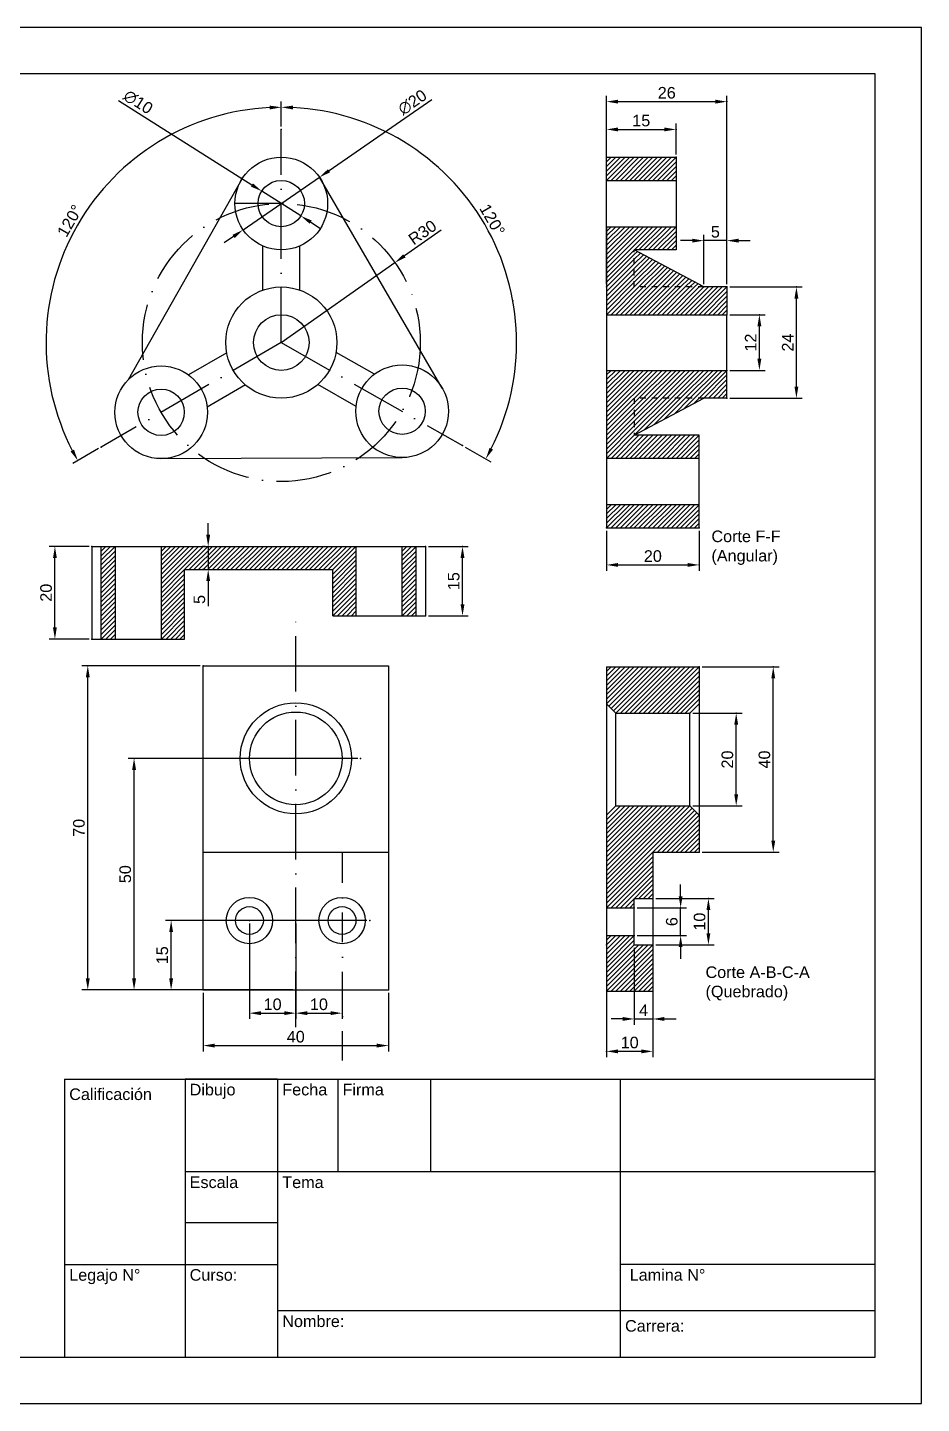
# Model space of a CAD drawing. Header units: millimetres. Extents: x -2 to 479, y -2 to 322.
# Drawn here: x 286 to 479, y 25 to 322 of the extents above; entities that cross this region are included whole.
import ezdxf

# ---------------------------------------------------------------- set-up
doc = ezdxf.new("R2010")
doc.units = ezdxf.units.MM
for name, pattern in [('ACAD_ISO10W100', [18, 12, -3, 0, -3]), ('JIS_02_1.2', [2.5, 1.25, -1.25]), ('TRAZO_Y_PUNTO2', [12.7, 6.35, -3.175, 0, -3.175])]:
    doc.linetypes.add(name, pattern=pattern)
doc.layers.add('EJE', color=7, linetype='ACAD_ISO10W100')
doc.layers.add('Linea punteada', color=7, linetype='JIS_02_1.2')
doc.layers.add('EJE SEGUIDO', color=7, linetype='TRAZO_Y_PUNTO2', plot=False)
doc.layers.add('Linea gruesa', color=7, linetype='Continuous', lineweight=30)
doc.styles.get("Standard").update_dxf_attribs({"font": 'ARIAL.TTF'})
doc.dimstyles.new('ISO-25', dxfattribs={"dimtxt": 2.5, "dimasz": 2.5, "dimexe": 1.25, "dimexo": 0.625, "dimtad": 1, "dimtxsty": 'Standard', "dimcen": 2.5, "dimadec": 0, "dimazin": 0, "dimtfac": 1, "dimtmove": 0, "dimatfit": 3, "dimfxl": 1, "dimarcsym": 0})
pattern_1 = [(45, (-26.0927, -9), (-0.5, 0.5), [])]

# ---------------------------------------------------------------- blocks, each defined once
blk = doc.blocks.new('*D17')
at = {"color": 0, "lineweight": -2, "transparency": 16777216}
for p, q in [((372.53, 210), (381.16, 210)), ((379.91, 197.5), (379.91, 207.5)), ((372.53, 195), (381.16, 195))]:
    blk.add_line(p, q, dxfattribs=at)
at = {"color": 0, "transparency": 16777216}
for points in [[(379.49, 207.5), (380.32, 207.5), (379.91, 210)], [(379.49, 197.5), (380.32, 197.5), (379.91, 195)]]:
    blk.add_solid(points, dxfattribs=at)
at = {"layer": 'EJE SEGUIDO', "color": 0, "transparency": 16777216}
for p in [(371.91, 210), (379.91, 210), (371.91, 195)]:
    blk.add_point(p, dxfattribs=at)
at = {"color": 0, "transparency": 16777216, "insert": (378.01, 202.5), "char_height": 2.5, "attachment_point": 5, "rotation": 90}
blk.add_mtext('15', dxfattribs=at)
blk = doc.blocks.new('*D18')
at = {"color": 0, "lineweight": -2, "transparency": 16777216}
for p, q in [((299.28, 210), (290.66, 210)), ((291.91, 192.5), (291.91, 207.5)), ((299.28, 190), (290.66, 190))]:
    blk.add_line(p, q, dxfattribs=at)
at = {"color": 0, "transparency": 16777216}
for points in [[(291.49, 207.5), (292.32, 207.5), (291.91, 210)], [(291.49, 192.5), (292.32, 192.5), (291.91, 190)]]:
    blk.add_solid(points, dxfattribs=at)
at = {"layer": 'EJE SEGUIDO', "color": 0, "transparency": 16777216}
for p in [(291.91, 210), (299.91, 210), (299.91, 190)]:
    blk.add_point(p, dxfattribs=at)
at = {"color": 0, "transparency": 16777216, "insert": (290.01, 200), "char_height": 2.5, "attachment_point": 5, "rotation": 90}
blk.add_mtext('20', dxfattribs=at)
blk = doc.blocks.new('*D19')
at = {"layer": 'EJE SEGUIDO', "color": 0, "transparency": 16777216}
for p in [(325, 210), (325, 210), (325, 205)]:
    blk.add_point(p, dxfattribs=at)
at = {"layer": 'Linea gruesa', "color": 0, "lineweight": -2, "transparency": 16777216}
for p, q in [((325, 212.5), (325, 215)), ((324.38, 210), (323.75, 210)), ((325, 210), (325, 205)), ((324.38, 205), (323.75, 205)), ((325, 202.5), (325, 197.09))]:
    blk.add_line(p, q, dxfattribs=at)
at = {"layer": 'Linea gruesa', "color": 0, "transparency": 16777216}
for points in [[(324.58, 212.5), (325.42, 212.5), (325, 210)], [(324.58, 202.5), (325.42, 202.5), (325, 205)]]:
    blk.add_solid(points, dxfattribs=at)
at = {"layer": 'Linea gruesa', "color": 0, "transparency": 16777216, "insert": (323.1, 198.55), "char_height": 2.5, "attachment_point": 5, "rotation": 90}
blk.add_mtext('5', dxfattribs=at)
blk = doc.blocks.new('*D20')
at = {"color": 0, "lineweight": -2, "transparency": 16777216}
for p, q in [((340.79, 300.63), (340.79, 306.04)), ((380.45, 231.45), (386.02, 228.28))]:
    blk.add_line(p, q, dxfattribs=at)
blk.add_arc((340.79, 254), 50.79, 333.197, 87.1793, dxfattribs=at)
at = {"color": 0, "transparency": 16777216}
for points in [[(343.28, 304.31), (343.3, 305.14), (340.79, 304.79)], [(386.49, 230.9), (385.75, 231.3), (384.94, 228.9)]]:
    blk.add_solid(points, dxfattribs=at)
at = {"layer": 'EJE SEGUIDO', "color": 0, "transparency": 16777216}
for p in [(340.79, 300), (390.76, 263.04), (340.79, 254), (340.79, 254), (379.91, 231.76)]:
    blk.add_point(p, dxfattribs=at)
at = {"color": 0, "transparency": 16777216, "insert": (386.33, 280.49), "char_height": 2.5, "attachment_point": 5, "rotation": 300.1881}
blk.add_mtext('120°', dxfattribs=at)
blk = doc.blocks.new('*D21')
at = {"color": 0, "lineweight": -2, "transparency": 16777216}
for p, q in [((340.79, 300.63), (340.79, 306.04)), ((301.33, 231.1), (295.78, 227.88))]:
    blk.add_line(p, q, dxfattribs=at)
blk.add_arc((340.79, 254), 50.79, 92.8206, 207.3073, dxfattribs=at)
at = {"color": 0, "transparency": 16777216}
for points in [[(338.28, 305.14), (338.3, 304.31), (340.79, 304.79)], [(296.03, 230.9), (295.29, 230.5), (296.86, 228.51)]]:
    blk.add_solid(points, dxfattribs=at)
at = {"layer": 'EJE SEGUIDO', "color": 0, "transparency": 16777216}
for p in [(340.79, 300), (308.11, 292.88), (340.79, 254), (340.79, 254), (301.87, 231.41)]:
    blk.add_point(p, dxfattribs=at)
at = {"color": 0, "transparency": 16777216, "insert": (295.13, 280.29), "char_height": 2.5, "attachment_point": 5, "rotation": 60.064}
blk.add_mtext('120°', dxfattribs=at)
blk = doc.blocks.new('*D22')
at = {"color": 0, "lineweight": -2, "transparency": 16777216}
for p, q in [((305.63, 306.25), (334.45, 288.01)), ((345.01, 281.33), (336.56, 286.67)), ((347.13, 279.99), (349.24, 278.65))]:
    blk.add_line(p, q, dxfattribs=at)
at = {"color": 0, "transparency": 16777216}
for points in [[(334.67, 288.36), (334.23, 287.66), (336.56, 286.67)], [(347.35, 280.34), (346.9, 279.64), (345.01, 281.33)]]:
    blk.add_solid(points, dxfattribs=at)
at = {"layer": 'EJE SEGUIDO', "color": 0, "transparency": 16777216}
for p in [(336.56, 286.67), (345.01, 281.33)]:
    blk.add_point(p, dxfattribs=at)
at = {"color": 0, "transparency": 16777216, "insert": (309.87, 305.9), "char_height": 2.5, "attachment_point": 5, "rotation": 327.674}
blk.add_mtext('∅10', dxfattribs=at)
blk = doc.blocks.new('*D23')
at = {"color": 0, "lineweight": -2, "transparency": 16777216}
for p, q in [((373.32, 306.37), (351.09, 291.08)), ((332.55, 278.33), (349.03, 289.67)), ((330.49, 276.92), (328.43, 275.5))]:
    blk.add_line(p, q, dxfattribs=at)
at = {"color": 0, "transparency": 16777216}
for points in [[(350.85, 291.43), (351.32, 290.74), (349.03, 289.67)], [(330.25, 277.26), (330.72, 276.57), (332.55, 278.33)]]:
    blk.add_solid(points, dxfattribs=at)
at = {"layer": 'EJE SEGUIDO', "color": 0, "transparency": 16777216}
for p in [(349.03, 289.67), (332.55, 278.33)]:
    blk.add_point(p, dxfattribs=at)
at = {"color": 0, "transparency": 16777216, "insert": (369.09, 305.86), "char_height": 2.5, "attachment_point": 5, "rotation": 34.5154}
blk.add_mtext('∅20', dxfattribs=at)
blk = doc.blocks.new('*D24')
at = {"color": 0, "lineweight": -2, "transparency": 16777216}
for p, q in [((375.32, 278.29), (367.37, 272.7)), ((340.79, 254), (365.33, 271.26))]:
    blk.add_line(p, q, dxfattribs=at)
at = {"color": 0, "transparency": 16777216}
blk.add_solid([(367.13, 273.04), (367.61, 272.36), (365.33, 271.26)], dxfattribs=at)
at = {"layer": 'EJE SEGUIDO', "color": 0, "transparency": 16777216}
for p in [(365.33, 271.26), (340.79, 254)]:
    blk.add_point(p, dxfattribs=at)
at = {"color": 0, "transparency": 16777216, "insert": (371.27, 277.77), "char_height": 2.5, "attachment_point": 5, "rotation": 35.1229}
blk.add_mtext('R30', dxfattribs=at)
blk = doc.blocks.new('*D25')
at = {"color": 0, "lineweight": -2, "transparency": 16777216}
for p, q in [((411, 213.38), (411, 204.75)), ((431, 213.38), (431, 204.75)), ((413.5, 206), (428.5, 206))]:
    blk.add_line(p, q, dxfattribs=at)
at = {"color": 0, "transparency": 16777216}
for points in [[(413.5, 206.42), (413.5, 205.58), (411, 206)], [(428.5, 206.42), (428.5, 205.58), (431, 206)]]:
    blk.add_solid(points, dxfattribs=at)
at = {"layer": 'EJE SEGUIDO', "color": 0, "transparency": 16777216}
for p in [(411, 214), (431, 214), (431, 206)]:
    blk.add_point(p, dxfattribs=at)
at = {"color": 0, "transparency": 16777216, "insert": (421, 207.9), "char_height": 2.5, "attachment_point": 5}
blk.add_mtext('20', dxfattribs=at)
blk = doc.blocks.new('*D26')
at = {"color": 0, "lineweight": -2, "transparency": 16777216}
for p, q in [((411, 266.62), (411, 307.25)), ((413.5, 306), (434.5, 306)), ((437, 266.62), (437, 307.25))]:
    blk.add_line(p, q, dxfattribs=at)
at = {"color": 0, "transparency": 16777216}
for points in [[(413.5, 306.42), (413.5, 305.58), (411, 306)], [(434.5, 306.42), (434.5, 305.58), (437, 306)]]:
    blk.add_solid(points, dxfattribs=at)
at = {"layer": 'EJE SEGUIDO', "color": 0, "transparency": 16777216}
for p in [(437, 306), (411, 266), (437, 266)]:
    blk.add_point(p, dxfattribs=at)
at = {"color": 0, "transparency": 16777216, "insert": (424, 307.9), "char_height": 2.5, "attachment_point": 5}
blk.add_mtext('26', dxfattribs=at)
blk = doc.blocks.new('*D27')
at = {"color": 0, "lineweight": -2, "transparency": 16777216}
for p, q in [((411, 294.62), (411, 301.25)), ((413.5, 300), (423.5, 300)), ((426, 294.62), (426, 301.25))]:
    blk.add_line(p, q, dxfattribs=at)
at = {"color": 0, "transparency": 16777216}
for points in [[(413.5, 300.42), (413.5, 299.58), (411, 300)], [(423.5, 300.42), (423.5, 299.58), (426, 300)]]:
    blk.add_solid(points, dxfattribs=at)
at = {"layer": 'EJE SEGUIDO', "color": 0, "transparency": 16777216}
for p in [(426, 300), (411, 294), (426, 294)]:
    blk.add_point(p, dxfattribs=at)
at = {"color": 0, "transparency": 16777216, "insert": (418.5, 301.9), "char_height": 2.5, "attachment_point": 5}
blk.add_mtext('15', dxfattribs=at)
blk = doc.blocks.new('*D28')
at = {"color": 0, "lineweight": -2, "transparency": 16777216}
for p, q in [((437.62, 260), (445.25, 260)), ((444, 250.5), (444, 257.5)), ((437.62, 248), (445.25, 248))]:
    blk.add_line(p, q, dxfattribs=at)
at = {"color": 0, "transparency": 16777216}
for points in [[(443.58, 257.5), (444.42, 257.5), (444, 260)], [(443.58, 250.5), (444.42, 250.5), (444, 248)]]:
    blk.add_solid(points, dxfattribs=at)
at = {"layer": 'EJE SEGUIDO', "color": 0, "transparency": 16777216}
for p in [(437, 260), (444, 260), (437, 248)]:
    blk.add_point(p, dxfattribs=at)
at = {"color": 0, "transparency": 16777216, "insert": (442.12, 254), "char_height": 2.5, "attachment_point": 5, "rotation": 90}
blk.add_mtext('12', dxfattribs=at)
blk = doc.blocks.new('*D29')
at = {"color": 0, "lineweight": -2, "transparency": 16777216}
for p, q in [((437.62, 266), (453.25, 266)), ((452, 244.5), (452, 263.5)), ((437.62, 242), (453.25, 242))]:
    blk.add_line(p, q, dxfattribs=at)
at = {"color": 0, "transparency": 16777216}
for points in [[(451.58, 263.5), (452.42, 263.5), (452, 266)], [(451.58, 244.5), (452.42, 244.5), (452, 242)]]:
    blk.add_solid(points, dxfattribs=at)
at = {"layer": 'EJE SEGUIDO', "color": 0, "transparency": 16777216}
for p in [(437, 266), (452, 266), (437, 242)]:
    blk.add_point(p, dxfattribs=at)
at = {"color": 0, "transparency": 16777216, "insert": (450.12, 254), "char_height": 2.5, "attachment_point": 5, "rotation": 90}
blk.add_mtext('24', dxfattribs=at)
blk = doc.blocks.new('*D30')
at = {"color": 0, "lineweight": -2, "transparency": 16777216}
for p, q in [((432, 266.62), (432, 277.25)), ((437, 266.62), (437, 277.25)), ((429.5, 276), (427, 276)), ((437, 276), (432, 276)), ((439.5, 276), (442, 276))]:
    blk.add_line(p, q, dxfattribs=at)
at = {"color": 0, "transparency": 16777216}
for points in [[(429.5, 276.42), (429.5, 275.58), (432, 276)], [(439.5, 276.42), (439.5, 275.58), (437, 276)]]:
    blk.add_solid(points, dxfattribs=at)
at = {"layer": 'EJE SEGUIDO', "color": 0, "transparency": 16777216}
for p in [(432, 276), (432, 266), (437, 266)]:
    blk.add_point(p, dxfattribs=at)
at = {"color": 0, "transparency": 16777216, "insert": (434.5, 277.9), "char_height": 2.5, "attachment_point": 5}
blk.add_mtext('5', dxfattribs=at)
blk = doc.blocks.new('*D31')
at = {"color": 0, "lineweight": -2, "transparency": 16777216}
for p, q in [((359.28, 129.25), (315.75, 129.25)), ((317, 116.75), (317, 126.75)), ((333.28, 114.25), (315.75, 114.25))]:
    blk.add_line(p, q, dxfattribs=at)
at = {"color": 0, "transparency": 16777216}
for points in [[(316.58, 126.75), (317.42, 126.75), (317, 129.25)], [(316.58, 116.75), (317.42, 116.75), (317, 114.25)]]:
    blk.add_solid(points, dxfattribs=at)
at = {"layer": 'EJE SEGUIDO', "color": 0, "transparency": 16777216}
for p in [(317, 129.25), (359.91, 129.25), (333.91, 114.25)]:
    blk.add_point(p, dxfattribs=at)
at = {"color": 0, "transparency": 16777216, "insert": (315.1, 121.75), "char_height": 2.5, "attachment_point": 5, "rotation": 90}
blk.add_mtext('15', dxfattribs=at)
blk = doc.blocks.new('*D32')
at = {"color": 0, "lineweight": -2, "transparency": 16777216}
for p, q in [((357.28, 164.25), (307.75, 164.25)), ((309, 116.75), (309, 161.75)), ((343.28, 114.25), (307.75, 114.25))]:
    blk.add_line(p, q, dxfattribs=at)
at = {"color": 0, "transparency": 16777216}
for points in [[(308.58, 161.75), (309.42, 161.75), (309, 164.25)], [(308.58, 116.75), (309.42, 116.75), (309, 114.25)]]:
    blk.add_solid(points, dxfattribs=at)
at = {"layer": 'EJE SEGUIDO', "color": 0, "transparency": 16777216}
for p in [(309, 164.25), (357.91, 164.25), (343.91, 114.25)]:
    blk.add_point(p, dxfattribs=at)
at = {"color": 0, "transparency": 16777216, "insert": (307.1, 139.25), "char_height": 2.5, "attachment_point": 5, "rotation": 90}
blk.add_mtext('50', dxfattribs=at)
blk = doc.blocks.new('*D33')
at = {"color": 0, "lineweight": -2, "transparency": 16777216}
for p, q in [((323.28, 184.25), (297.75, 184.25)), ((299, 116.75), (299, 181.75)), ((323.28, 114.25), (297.75, 114.25))]:
    blk.add_line(p, q, dxfattribs=at)
at = {"color": 0, "transparency": 16777216}
for points in [[(298.58, 181.75), (299.42, 181.75), (299, 184.25)], [(298.58, 116.75), (299.42, 116.75), (299, 114.25)]]:
    blk.add_solid(points, dxfattribs=at)
at = {"layer": 'EJE SEGUIDO', "color": 0, "transparency": 16777216}
for p in [(299, 184.25), (323.91, 184.25), (323.91, 114.25)]:
    blk.add_point(p, dxfattribs=at)
at = {"color": 0, "transparency": 16777216, "insert": (297.1, 149.25), "char_height": 2.5, "attachment_point": 5, "rotation": 90}
blk.add_mtext('70', dxfattribs=at)
blk = doc.blocks.new('*D34')
at = {"color": 0, "lineweight": -2, "transparency": 16777216}
for p, q in [((323.91, 113.63), (323.91, 101)), ((363.91, 113.63), (363.91, 101)), ((326.41, 102.25), (361.41, 102.25))]:
    blk.add_line(p, q, dxfattribs=at)
at = {"color": 0, "transparency": 16777216}
for points in [[(326.41, 102.67), (326.41, 101.83), (323.91, 102.25)], [(361.41, 102.67), (361.41, 101.83), (363.91, 102.25)]]:
    blk.add_solid(points, dxfattribs=at)
at = {"layer": 'EJE SEGUIDO', "color": 0, "transparency": 16777216}
for p in [(323.91, 114.25), (363.91, 114.25), (363.91, 102.25)]:
    blk.add_point(p, dxfattribs=at)
at = {"color": 0, "transparency": 16777216, "insert": (343.91, 104.15), "char_height": 2.5, "attachment_point": 5}
blk.add_mtext('40', dxfattribs=at)
blk = doc.blocks.new('*D35')
at = {"color": 0, "lineweight": -2, "transparency": 16777216}
for p, q in [((333.91, 128.63), (333.91, 108)), ((343.91, 128.63), (343.91, 108)), ((336.41, 109.25), (341.41, 109.25))]:
    blk.add_line(p, q, dxfattribs=at)
at = {"color": 0, "transparency": 16777216}
for points in [[(336.41, 109.67), (336.41, 108.83), (333.91, 109.25)], [(341.41, 109.67), (341.41, 108.83), (343.91, 109.25)]]:
    blk.add_solid(points, dxfattribs=at)
at = {"layer": 'EJE SEGUIDO', "color": 0, "transparency": 16777216}
for p in [(333.91, 129.25), (343.91, 129.25), (343.91, 109.25)]:
    blk.add_point(p, dxfattribs=at)
at = {"color": 0, "transparency": 16777216, "insert": (338.91, 111.15), "char_height": 2.5, "attachment_point": 5}
blk.add_mtext('10', dxfattribs=at)
blk = doc.blocks.new('*D36')
at = {"color": 0, "lineweight": -2, "transparency": 16777216}
for p, q in [((343.91, 128.63), (343.91, 108)), ((353.91, 113.38), (353.91, 108)), ((346.41, 109.25), (351.41, 109.25))]:
    blk.add_line(p, q, dxfattribs=at)
at = {"color": 0, "transparency": 16777216}
for points in [[(346.41, 109.67), (346.41, 108.83), (343.91, 109.25)], [(351.41, 109.67), (351.41, 108.83), (353.91, 109.25)]]:
    blk.add_solid(points, dxfattribs=at)
at = {"layer": 'Defpoints', "color": 0, "transparency": 16777216}
for p in [(343.91, 129.25), (353.91, 114), (353.91, 109.25)]:
    blk.add_point(p, dxfattribs=at)
at = {"color": 0, "transparency": 16777216, "insert": (348.91, 111.15), "char_height": 2.5, "attachment_point": 5}
blk.add_mtext('10', dxfattribs=at)
blk = doc.blocks.new('*D37')
at = {"color": 0, "lineweight": -2, "transparency": 16777216}
for p, q in [((431.62, 184), (448.25, 184)), ((447, 146.5), (447, 181.5)), ((431.62, 144), (448.25, 144))]:
    blk.add_line(p, q, dxfattribs=at)
at = {"color": 0, "transparency": 16777216}
for points in [[(446.58, 181.5), (447.42, 181.5), (447, 184)], [(446.58, 146.5), (447.42, 146.5), (447, 144)]]:
    blk.add_solid(points, dxfattribs=at)
at = {"layer": 'EJE SEGUIDO', "color": 0, "transparency": 16777216}
for p in [(431, 184), (447, 184), (431, 144)]:
    blk.add_point(p, dxfattribs=at)
at = {"color": 0, "transparency": 16777216, "insert": (445.1, 164), "char_height": 2.5, "attachment_point": 5, "rotation": 90}
blk.add_mtext('40', dxfattribs=at)
blk = doc.blocks.new('*D38')
at = {"color": 0, "lineweight": -2, "transparency": 16777216}
for p, q in [((429.62, 174), (440.25, 174)), ((439, 156.5), (439, 171.5)), ((429.62, 154), (440.25, 154))]:
    blk.add_line(p, q, dxfattribs=at)
at = {"color": 0, "transparency": 16777216}
for points in [[(438.58, 171.5), (439.42, 171.5), (439, 174)], [(438.58, 156.5), (439.42, 156.5), (439, 154)]]:
    blk.add_solid(points, dxfattribs=at)
at = {"layer": 'EJE SEGUIDO', "color": 0, "transparency": 16777216}
for p in [(429, 174), (439, 174), (429, 154)]:
    blk.add_point(p, dxfattribs=at)
at = {"color": 0, "transparency": 16777216, "insert": (437.1, 164), "char_height": 2.5, "attachment_point": 5, "rotation": 90}
blk.add_mtext('20', dxfattribs=at)
blk = doc.blocks.new('*D39')
at = {"color": 0, "lineweight": -2, "transparency": 16777216}
for p, q in [((427, 134.5), (427, 137)), ((417.62, 132), (428.25, 132)), ((427, 126), (427, 132)), ((417.62, 126), (428.25, 126)), ((427, 123.5), (427, 121))]:
    blk.add_line(p, q, dxfattribs=at)
at = {"color": 0, "transparency": 16777216}
for points in [[(426.58, 134.5), (427.42, 134.5), (427, 132)], [(426.58, 123.5), (427.42, 123.5), (427, 126)]]:
    blk.add_solid(points, dxfattribs=at)
at = {"layer": 'EJE SEGUIDO', "color": 0, "transparency": 16777216}
for p in [(417, 132), (427, 132), (417, 126)]:
    blk.add_point(p, dxfattribs=at)
at = {"color": 0, "transparency": 16777216, "insert": (425.1, 129), "char_height": 2.5, "attachment_point": 5, "rotation": 90}
blk.add_mtext('6', dxfattribs=at)
blk = doc.blocks.new('*D40')
at = {"color": 0, "lineweight": -2, "transparency": 16777216}
for p, q in [((421.62, 134), (434.25, 134)), ((433, 126.5), (433, 131.5)), ((421.62, 124), (434.25, 124))]:
    blk.add_line(p, q, dxfattribs=at)
at = {"color": 0, "transparency": 16777216}
for points in [[(432.58, 131.5), (433.42, 131.5), (433, 134)], [(432.58, 126.5), (433.42, 126.5), (433, 124)]]:
    blk.add_solid(points, dxfattribs=at)
at = {"layer": 'EJE SEGUIDO', "color": 0, "transparency": 16777216}
for p in [(421, 134), (433, 134), (421, 124)]:
    blk.add_point(p, dxfattribs=at)
at = {"color": 0, "transparency": 16777216, "insert": (431.1, 129), "char_height": 2.5, "attachment_point": 5, "rotation": 90}
blk.add_mtext('10', dxfattribs=at)
blk = doc.blocks.new('*D41')
at = {"color": 0, "lineweight": -2, "transparency": 16777216}
for p, q in [((417, 123.38), (417, 106.75)), ((421, 123.38), (421, 106.75)), ((414.5, 108), (412, 108)), ((417, 108), (421, 108)), ((423.5, 108), (426, 108))]:
    blk.add_line(p, q, dxfattribs=at)
at = {"color": 0, "transparency": 16777216}
for points in [[(414.5, 108.42), (414.5, 107.58), (417, 108)], [(423.5, 108.42), (423.5, 107.58), (421, 108)]]:
    blk.add_solid(points, dxfattribs=at)
at = {"layer": 'EJE SEGUIDO', "color": 0, "transparency": 16777216}
for p in [(417, 124), (421, 124), (421, 108)]:
    blk.add_point(p, dxfattribs=at)
at = {"color": 0, "transparency": 16777216, "insert": (419, 109.88), "char_height": 2.5, "attachment_point": 5}
blk.add_mtext('4', dxfattribs=at)
blk = doc.blocks.new('*D42')
at = {"color": 0, "lineweight": -2, "transparency": 16777216}
for p, q in [((411, 123.38), (411, 99.75)), ((421, 123.38), (421, 99.75)), ((418.5, 101), (413.5, 101))]:
    blk.add_line(p, q, dxfattribs=at)
at = {"color": 0, "transparency": 16777216}
for points in [[(413.5, 101.42), (413.5, 100.58), (411, 101)], [(418.5, 101.42), (418.5, 100.58), (421, 101)]]:
    blk.add_solid(points, dxfattribs=at)
at = {"layer": 'EJE SEGUIDO', "color": 0, "transparency": 16777216}
for p in [(411, 124), (421, 124), (411, 101)]:
    blk.add_point(p, dxfattribs=at)
at = {"color": 0, "transparency": 16777216, "insert": (416, 102.9), "char_height": 2.5, "attachment_point": 5}
blk.add_mtext('10', dxfattribs=at)

msp = doc.modelspace()

# ---------------------------------------------------------------- hatches: boundary and pattern name
h = msp.add_hatch()
h.set_pattern_fill('JIS_WOOD', color=256, style=0)
h.paths.add_polyline_path([(426, 294), (411, 294), (411, 289), (426, 289)])
h = msp.add_hatch()
h.set_pattern_fill('JIS_WOOD', color=256, style=0)
h.paths.add_polyline_path([(417, 274), (426, 274), (426, 279), (411, 279), (411, 260), (437, 260), (437, 266), (432, 266), (417, 266)])
h = msp.add_hatch()
h.set_pattern_fill('JIS_WOOD', color=256, style=0)
h.paths.add_polyline_path([(417, 274), (417, 266), (432, 266)])
h = msp.add_hatch()
h.set_pattern_fill('JIS_WOOD', color=256, style=0)
h.paths.add_polyline_path([(431, 234), (417, 234), (417, 242), (432, 242), (437, 242), (437, 248), (411, 248), (411, 229), (431, 229)])
h = msp.add_hatch()
h.set_pattern_fill('JIS_WOOD', color=256, style=0)
h.paths.add_polyline_path([(432, 242), (417, 242), (417, 234)])
h = msp.add_hatch()
h.set_pattern_fill('JIS_WOOD', color=256, style=0)
h.paths.add_polyline_path([(431, 219), (411, 219), (411, 214), (431, 214)])
h = msp.add_hatch()
h.set_pattern_fill('JIS_WOOD', color=256, style=0)
h.set_pattern_definition(pattern_1)
h.paths.add_polyline_path([(304.907, 210), (301.907, 210), (301.907, 190), (304.907, 190)])
h = msp.add_hatch()
h.set_pattern_fill('JIS_WOOD', color=256, style=0)
h.set_pattern_definition(pattern_1)
h.paths.add_polyline_path([(356.907, 210), (314.907, 210), (314.907, 190), (319.907, 190), (319.907, 205), (351.907, 205), (351.907, 195), (356.907, 195)])
h = msp.add_hatch()
h.set_pattern_fill('JIS_WOOD', color=256, style=0)
h.set_pattern_definition(pattern_1)
h.paths.add_polyline_path([(369.907, 210), (366.907, 210), (366.907, 195), (369.907, 195)])
h = msp.add_hatch()
h.set_pattern_fill('JIS_WOOD', color=256, style=0)
h.paths.add_polyline_path([(411, 184), (411, 176), (413, 174), (429, 174), (431, 176), (431, 184)])
h = msp.add_hatch()
h.set_pattern_fill('JIS_WOOD', color=256, style=0)
h.paths.add_polyline_path([(431, 152), (429, 154), (413, 154), (411, 152), (411, 132), (417, 132), (417, 134), (421, 134), (421, 144), (431, 144)])
h = msp.add_hatch()
h.set_pattern_fill('JIS_WOOD', color=256, style=0)
h.paths.add_polyline_path([(411, 114), (421, 114), (421, 124), (417, 124), (417, 126), (411, 126)])

# ---------------------------------------------------------------- linework, layer by layer
at = {"layer": 'EJE'}
for p, q in [((340.788, 254), (340.788, 300)), ((340.788, 254), (301.868, 231.413)), ((340.788, 254), (379.906, 231.756)), ((343.907, 106.25), (343.907, 194.25))]:
    msp.add_line(p, q, dxfattribs=at)
msp.add_circle((340.788, 254), 30, dxfattribs=at)
at = {"layer": 'EJE SEGUIDO'}
msp.add_line((354, 99), (354, 145), dxfattribs=at)
at = {"layer": 'Linea gruesa'}
for p, q in [((479, 322), (59, 322)), ((479, 25), (479, 322)), ((469, 312), (84, 312)), ((469, 35), (469, 312)), ((411, 294), (426, 294)), ((411, 279), (411, 294)), ((426, 294), (426, 274)), ((307.77, 246.013), (332.338, 289.347)), ((375.527, 244.171), (349.028, 289.666)), ((411, 289), (426, 289)), ((340.788, 284), (330.788, 284)), ((411, 279), (426, 279)), ((411, 279), (411, 260)), ((336.788, 265.314), (336.788, 274.835)), ((344.788, 265.314), (344.788, 274.835)), ((426, 274), (417, 274)), ((432, 266), (417, 274)), ((437, 266), (432, 266)), ((437, 266), (437, 260)), ((411, 260), (437, 260)), ((411, 260), (411, 248)), ((437, 248), (437, 260)), ((328.995, 251.781), (320.76, 247.002)), ((360.877, 247.178), (352.601, 251.885)), ((411, 248), (437, 248)), ((411, 248), (411, 214)), ((437, 242), (437, 248)), ((333.034, 244.842), (324.782, 240.024)), ((356.923, 240.224), (348.646, 244.93)), ((417, 234), (432, 242)), ((437, 242), (432, 242)), ((431, 234), (417, 234)), ((431, 214), (431, 234)), ((314.772, 228.942), (366.867, 229.171)), ((431, 229), (411, 229)), ((431, 219), (411, 219)), ((411, 214), (431, 214)), ((299.907, 210), (299.907, 190)), ((299.907, 210), (371.907, 210)), ((301.907, 190), (301.907, 210)), ((304.907, 210), (304.907, 190)), ((314.907, 190), (314.907, 210)), ((356.907, 210), (356.907, 195)), ((366.907, 195), (366.907, 210)), ((369.907, 195), (369.907, 210)), ((371.907, 210), (371.907, 195)), ((319.907, 205), (351.907, 205)), ((319.907, 190), (319.907, 205)), ((351.907, 195), (351.907, 205)), ((351.907, 195), (371.907, 195)), ((299.907, 190), (319.907, 190)), ((323.907, 114.25), (323.907, 184.25)), ((323.907, 184.25), (363.907, 184.25)), ((363.907, 184.25), (363.907, 114.25)), ((411, 184), (411, 114)), ((411, 184), (431, 184)), ((431, 184), (431, 144)), ((413, 174), (411, 176)), ((429, 174), (431, 176)), ((413, 174), (429, 174)), ((413, 154), (413, 174)), ((429, 154), (429, 174)), ((413, 154), (411, 152)), ((413, 154), (429, 154)), ((429, 154), (431, 152)), ((323.907, 144), (363.907, 144)), ((421, 144), (421, 114)), ((421, 144), (431, 144)), ((417, 124), (417, 134)), ((417, 134), (421, 134)), ((411, 132), (417, 132)), ((411, 126), (417, 126)), ((417, 124), (421, 124)), ((323.907, 114.25), (363.907, 114.25)), ((411, 114), (421, 114)), ((294, 95), (469, 95)), ((294, 95), (294, 35)), ((340, 95), (320, 95)), ((320, 95), (320, 35)), ((340, 95), (340, 35)), ((353, 95), (353, 75)), ((373, 95), (373, 75)), ((414, 35), (414, 95)), ((469, 75), (320, 75)), ((340, 64), (320, 64)), ((294, 55), (340, 55)), ((469, 55), (414, 55)), ((469, 45), (340, 45)), ((84, 35), (469, 35)), ((59, 25), (479, 25))]:
    msp.add_line(p, q, dxfattribs=at)
for centre, radius in [((340.788, 284), 10), ((340.788, 284), 5), ((340.788, 254), 12), ((340.788, 254), 6), ((314.841, 238.942), 10), ((366.867, 239.171), 10), ((314.841, 238.942), 5), ((366.867, 239.171), 5), ((343.907, 164.25), 12), ((343.907, 164.25), 10), ((333.907, 129.25), 5), ((353.907, 129.25), 5), ((333.907, 129.25), 3), ((353.907, 129.25), 3)]:
    msp.add_circle(centre, radius, dxfattribs=at)
at = {"layer": 'Linea punteada'}
for p, q in [((417, 266), (417, 274)), ((432, 266), (417, 266)), ((432, 242), (417, 242)), ((417, 242), (417, 234))]:
    msp.add_line(p, q, dxfattribs=at)

# ---------------------------------------------------------------- texts
at = {"layer": 'Linea gruesa', "char_height": 2.5, "attachment_point": 1}
for s, width, insert in [('Corte F-F\\P(Angular)', 24.34676, (433.65, 213.423)), ('Corte A-B-C-A\\P(Quebrado)', 24.66711, (432.375, 119.343)), ('Calificación', 24, (295, 93)), ('Dibujo', 14, (321, 94)), ('Fecha', 10, (341, 94)), ('Firma', 17, (354, 94)), ('Escala', 17, (321, 74)), ('Tema', 17, (341, 74)), ('Legajo N°', 23, (295, 54)), ('Curso:', 18, (321, 54)), ('Lamina N°', 28, (416, 54)), ('Nombre:', 19, (341, 44)), ('Carrera:', 25, (415, 43))]:
    msp.add_mtext_dynamic_manual_height_columns(s, width=width, gutter_width=12.5, heights=[0], dxfattribs=dict(at, insert=insert))

# ---------------------------------------------------------------- dimensions: what is measured, and where the dimension line sits
for p1, p2, picture, middle in [((345.014, 281.326), (336.563, 286.674), '*D22', (308.816, 304.232)), ((332.549, 278.334), (349.028, 289.666), '*D23', (370.209, 304.232))]:
    dim = msp.add_diameter_dim_2p(p1=p1, p2=p2, dimstyle='ISO-25')
    dim.commit()
    dim.dimension.update_dxf_attribs({"geometry": picture, "text_midpoint": middle, "dimtype": 163})
for base, p1, p2, picture, middle in [((437, 306), (411, 266), (437, 266), '*D26', (424, 307.901)), ((426, 300), (411, 294), (426, 294), '*D27', (418.5, 301.901)), ((343.907, 109.25), (333.907, 129.25), (343.907, 129.25), '*D35', (338.907, 111.151)), ((353.907, 109.25), (343.907, 129.25), (353.907, 114), '*D36', (348.907, 111.151)), ((411, 101), (421, 124), (411, 124), '*D42', (416, 102.901)), ((421, 108), (417, 124), (421, 124), '*D41', (419, 109.875)), ((363.907, 102.25), (323.907, 114.25), (363.907, 114.25), '*D34', (343.907, 104.151))]:
    dim = msp.add_linear_dim(base=base, p1=p1, p2=p2, dimstyle='ISO-25')
    dim.commit()
    dim.dimension.update_dxf_attribs({"geometry": picture, "text_midpoint": middle})
for base, line2, picture, middle in [((308.113, 292.882), ((340.788, 254), (301.868, 231.413)), '*D21', (295.128, 280.294)), ((390.764, 263.038), ((340.788, 254), (379.906, 231.756)), '*D20', (386.331, 280.494))]:
    dim = msp.add_angular_dim_2l(base=base, line1=((340.788, 254), (340.788, 300)), line2=line2, dimstyle='ISO-25')
    dim.commit()
    dim.dimension.update_dxf_attribs({"geometry": picture, "text_midpoint": middle})
dim = msp.add_radius_dim(center=(340.788, 254), mpoint=(365.326, 271.26), dimstyle='ISO-25')
dim.commit()
dim.dimension.update_dxf_attribs({"geometry": '*D24', "text_midpoint": (371.272, 277.768)})
dim = msp.add_aligned_dim(p1=(437, 266), p2=(432, 266), distance=-10, dimstyle='ISO-25')
dim.commit()
dim.dimension.update_dxf_attribs({"geometry": '*D30', "text_midpoint": (434.5, 277.896)})
for base, p1, p2, picture, middle in [((452, 266), (437, 242), (437, 266), '*D29', (452, 254)), ((444, 260), (437, 248), (437, 260), '*D28', (444, 254)), ((299, 184.25), (323.907, 114.25), (323.907, 184.25), '*D33', (299, 149.25)), ((309, 164.25), (343.907, 114.25), (357.907, 164.25), '*D32', (309, 139.25)), ((317, 129.25), (333.907, 114.25), (359.907, 129.25), '*D31', (317, 121.75))]:
    dim = msp.add_linear_dim(base=base, p1=p1, p2=p2, angle=90, dimstyle='ISO-25')
    dim.commit()
    dim.dimension.update_dxf_attribs({"geometry": picture, "text_midpoint": middle, "dimtype": 160})
dim = msp.add_linear_dim(base=(431, 206), p1=(411, 214), p2=(431, 214), dimstyle='ISO-25')
dim.commit()
dim.dimension.update_dxf_attribs({"geometry": '*D25', "text_midpoint": (421, 206), "dimtype": 160})
for base, p1, p2, picture, middle in [((291.907, 210), (299.907, 190), (299.907, 210), '*D18', (290.006, 200)), ((379.907, 210), (371.907, 195), (371.907, 210), '*D17', (378.006, 202.5)), ((447, 184), (431, 144), (431, 184), '*D37', (445.099, 164)), ((439, 174), (429, 154), (429, 174), '*D38', (437.099, 164)), ((427, 132), (417, 126), (417, 132), '*D39', (425.099, 129)), ((433, 134), (421, 124), (421, 134), '*D40', (431.099, 129))]:
    dim = msp.add_linear_dim(base=base, p1=p1, p2=p2, angle=90, dimstyle='ISO-25')
    dim.commit()
    dim.dimension.update_dxf_attribs({"geometry": picture, "text_midpoint": middle})
at = {"layer": 'Linea gruesa'}
dim = msp.add_linear_dim(base=(325, 210), p1=(325, 205), p2=(325, 210), angle=90, dimstyle='ISO-25', dxfattribs=at)
dim.commit()
dim.dimension.update_dxf_attribs({"geometry": '*D19', "text_midpoint": (325, 198.546), "dimtype": 161})

doc.saveas('drawing.dxf')
